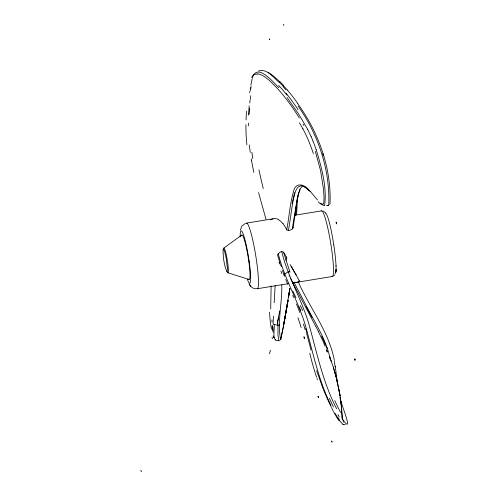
<?xml version="1.0" encoding="UTF-8"?>
<svg xmlns="http://www.w3.org/2000/svg" width="496" height="496" viewBox="0 0 496 496"><rect width="100%" height="100%" fill="white"/><g stroke="black" fill="none" stroke-linecap="round" stroke-linejoin="round"><path stroke-width="0.74" d="M248.335 125.879L248.366 123.082M273.011 327.168L273.042 330.584M273.426 316.157L273.104 323.076A1.333 1.128 2 0 0 274.096 324.434C275.137 329.146 270.952 342.073 279.099 340.572M297.513 197.873L296.571 214.898M281.784 284.933C282.267 302.758 277.078 322.592 280.68 339.791L283.365 326.641M279.583 324.446A1.333 1.128 2.2 0 1 277.977 325.277L277.971 335.352L279.043 340.919M280.68 339.791L280.445 338.03M271.12 285.845L270.711 309.02M248.626 115.078L249.153 105.853M275.144 285.646L274.189 302.727M295.808 213.373L296.23 206.683M295.38 212.697L295.511 210.831M295.145 215.785L295.337 213.323M250.213 91.146L250.554 87.699M286.545 256.903L286.049 260.406M250.846 85.293L252.222 78.653M295.325 212.827L295.697 210.267M289.813 288.753L284.121 322.239M294.86 216.027L295.232 213.472M295.883 208.99L296.571 204.42M288.573 297.247L289.8 288.846M288.653 296.583L289.782 288.945M294.382 219.22L294.767 216.665M288.722 295.92L289.825 288.567M294.289 219.858L293.13 227.986C291.902 230.237 286.545 232.14 285.963 228.346A32.99 15.035 86.9 0 0 282.993 223.653M283.501 326.021L287.891 301.19M292.231 229.053L297.65 195.97L300.061 188.914L302.746 185.808M283.743 324.768L287.748 301.835M288.405 230.442C290.365 220.019 291.394 209.448 293.434 199.045C294.767 194.351 295.684 185.225 302.331 185.851M283.954 323.51L288.027 300.533M297.005 201.798L297.749 197.811M284.041 322.871L288.157 299.882M286.688 229.853C289.205 217.26 289.776 204.278 293.415 191.921C294.971 182.212 303.943 183.638 308.741 189.869M277.258 324.068L279.707 310.887M277.487 322.828L278.566 317.198M292.07 203.837L294.612 192.69M296.744 202.473L298.059 195.883M280.693 339.555L283.625 325.395M240.38 230.008L241.868 226.114L245.309 223.429M297.885 197.117L298.189 195.771M298.338 195.102L298.673 193.8M298.84 193.155L299.218 191.915M252.414 77.86C257.312 62.18 273.42 82.646 278.919 87.705M299.404 191.295L300.08 189.429M275.292 340.082L275.33 339.512M320.528 203.05L323.032 204.457L323.814 203.038L324.043 197.402L323.516 189.317L320.559 170.581L315.344 151.367M326.405 205.673L328.228 205.654L328.718 205.17C330.268 170.066 318.296 134.627 298.059 106.02M334.874 274.815L333.56 276.049M329.524 204.296L330.007 203.831C331.564 168.181 318.587 132.475 297.774 103.72M286.843 258.199C284.313 253.543 283.321 248.322 277.797 254.169A1.339 1.321 -65.1 0 0 277.617 255.198L280.054 263.178M223.851 248.074L241.85 234.986M258.447 71.058C266.78 67.964 273.643 77.804 279.36 82.572M343.635 424.371L343.511 424.446A101.19 5.642 59.6 0 1 342.804 424.285M251.23 158.875L251.596 160.512M292.714 282.652C294.469 282.385 299.857 282.881 299.2 280.662M246.667 223.088L272.986 218.792M295.17 215.171L321.662 210.856M257.213 288.746L288.275 283.681M292.82 282.937L332.208 276.514M343.35 424.464L345.34 424.415M257.077 73.743C265.1 74.927 270.692 81.964 276.266 87.253C285.026 96.639 292.547 107.13 299.355 118.005M327.825 205.611L328.228 205.654M255.8 288.784C252.743 288.715 250.244 286.39 249.011 283.743M274.096 324.434L277.977 325.277M227.831 272.775L248.992 279.44M323.107 210.936L325.643 212.809M303.707 186.322L304.966 186.98M278.262 219.641L279.161 220.15A35.16 16.015 86.8 0 1 280.798 221.377L282.987 223.671M303.236 186.31L305.747 187.779L309.51 190.948M268.212 72.391L273.029 75.69L279.657 81.673M323.076 205.201L324.626 205.648C327.087 186.812 321.489 167.375 316.101 149.321M342.773 424.235L339.227 420.366L334.986 413.249M307.929 189.112L308.865 189.937M310.496 191.636L317.465 199.944M283.483 85.684L287.345 90.098M283.21 86.744L285.801 89.751M339.084 420.651L338.179 419.449M287.085 97.551L298.431 113.72L307.625 129.282M249.476 284.63L249.91 285.237M250.232 285.671L250.685 286.297M337.943 419.108L337.212 418.016M342.122 418.742C355.948 438.173 338.96 399.695 340.076 397.178M336.958 417.626L335.767 415.673M303.093 124.186L303.856 125.494M335.439 415.115L333.74 412.052M291.307 266.234L295.982 274.666M297.47 277.382L297.885 278.157M311.99 317.44L306.075 306.367M333.386 411.389L331.774 408.258M298.239 281.809C309.814 308.097 329.009 331.793 334.385 360.542M294.14 282.577L303.93 301.246C313.212 320.286 326.077 338.204 330.286 359.302M292.733 282.689L315.772 326.38M292.869 227.224L293.043 227.559M318.24 331.216L322.995 341.236M331.452 407.619L330.801 406.298M336.66 408.791C322.791 382.199 316.913 352.613 308.853 323.987C301.599 299.231 287.81 276.898 281.753 251.72M330.466 405.623L329.815 404.259M331.037 405.399C318.32 380.085 312.988 352.11 305.263 325.097C298.096 300.601 284.282 278.609 278.268 253.71M329.48 403.564L323.392 389.633M321.675 336.238L325.636 345.154M292.702 295.442L293.638 297.507M323.268 341.856L325.246 346.481M311.166 136.667L313.013 141.019M287.723 284.239L285.746 279.453M296.465 303.967L299.9 312.554M336.511 378.25L340.082 395.69L336.511 378.231L333.306 367.133L329.412 356.221M323.063 388.814L316.615 370.543M329.48 356.395L331.458 361.683M282.404 270.376L284.524 276.297M326.194 348.886L326.442 349.575M326.69 350.269L326.92 350.963M342.004 416.863L343.207 420.825M333.306 367.133L336.499 378.212L334.974 372.589M265.992 219.263L258.559 192.56M327.23 351.887L326.833 350.536L327.248 352.017M306.503 332.897L311.029 350.064M283.551 252.228L289.949 272.199A1.333 1.159 -20.2 0 0 288.151 271.889L284.729 273.904A1.333 1.159 -20.4 0 0 284.233 275.534M273.761 337.385L273.625 336.834M343.406 421.538L343.561 422.158M339.45 394.58L339.741 395.827M253.822 172.434L251.503 160.493M273.166 332.332L272.062 326.077M339.059 389.769L340.919 401.661L342.333 419.201L341.577 407.687M333.783 244.888L333.814 245.074A30.454 3.081 81 0 1 336.009 265.695M249.116 261.082L248.291 255.738A26.66 3.044 80.7 0 0 241.726 231.037L241.05 230.752A26.66 3.044 80.7 0 0 240.2 236.883M335.277 366.079L337.305 382.856M250.251 152.458L249.333 144.944M278.101 325.76L277.524 320.757M336.04 265.813L336.052 266.135M339.214 416.783A156.569 15.779 75.7 0 1 338.452 415.512M338.266 415.195A156.569 15.779 75.7 0 1 337.894 414.544M339.475 419.399A97.303 5.475 60.1 0 1 339.252 419.132M338.793 418.568A97.303 5.475 60.1 0 1 338.098 417.694M317.421 379.558A51.026 6.634 77.8 0 1 317.025 378.448M316.622 377.301A51.026 6.634 77.8 0 1 309.752 353.233M326.573 346.704A164.715 73.873 19.5 0 1 327.193 348.421M305.821 328.637A70.444 14.663 76.5 0 1 306.888 332.332M305.183 329.784A75.559 18.036 76.9 0 0 304.147 326.331A78.994 20.603 77.3 0 0 303.403 324.055M297.916 317.7A88.579 25.091 77.7 0 1 301.134 327.558M292.795 290.96A76.713 12.933 73.2 0 1 295.945 297.612M300.805 310.682A77.791 1.624 64.5 0 1 298.995 306.788M302.696 310.57A88.561 3.745 63.4 0 1 300.303 305.505M281.833 273.798A135.464 14.837 58.4 0 1 280.91 271.002M278.926 262.254A202.709 8.153 66.1 0 1 281.561 266.73M315.933 326.585A19.121 0.756 62.1 0 1 318.537 331.688M289.255 276.191A37.175 0.322 60.4 0 1 289.063 275.863M290.656 278.69A34.323 0.484 60 0 1 291.071 279.459M291.617 280.445A33.009 0.446 60.1 0 1 292.838 282.869M321.296 211.017A33.257 3.794 80.7 0 1 330.665 242.959A33.257 3.794 80.7 0 1 332.004 276.458M325.574 213.323A30.461 3.323 81.1 0 1 325.86 213.472M326.046 213.652A30.461 3.323 81.1 0 1 333.746 244.875M336.015 265.986A30.461 3.193 80.8 0 1 336.028 270.047M335.966 270.574A30.454 3.255 80.6 0 1 335.067 273.47M223.541 248.725A12.518 1.426 80.7 0 1 227.484 261.33A12.518 1.426 80.7 0 1 227.001 271.411M241.62 235.216A22.549 2.573 80.7 0 1 248.174 257.288A22.549 2.573 80.7 0 1 248.682 279.198M333.492 407.036A202.765 18.16 73.9 0 1 329.418 398.313M334.298 361.392A80.451 10.807 89 0 1 335.172 366.941M340.597 412.517A196.546 17.763 74 0 1 334.794 400.607M308.568 190.024A164.455 87.494 -39.1 0 1 310.391 191.729M322.425 204.947A75.621 8.971 64.9 0 1 321.582 204.296M312.97 141.087A91.741 42.464 82 0 1 316.051 149.383M307.607 129.32A101.196 50.133 83.4 0 1 311.147 136.698M321.036 204.209A76.148 9.387 65.2 0 1 318.258 201.878M302.696 128.483A97.297 44.404 81.6 0 1 313.367 153.58M278.721 85.479A202.783 63.606 73.8 0 1 286.973 95.12M299.367 122.766A156.891 42.185 71.1 0 1 302.932 128.873M251.695 77.457A51.026 13.975 70.7 0 1 257.226 74.239M250.474 99.405A76.434 6.832 89.9 0 1 250.722 95.79M250.802 88.759A64.089 10.652 85.2 0 1 251.075 86.335M249.085 114.402A91.152 1.953 -87 0 1 249.482 108.165M246.084 119.927A76.731 19.133 86 0 1 246.518 111.129M246.896 144.844A86.316 41.906 81.3 0 1 245.954 124.682M252.842 158.577A135.365 69.124 81 0 1 251.887 152.315M249.823 103.025A84.295 4.247 -88.2 0 1 250.009 100.173M249.6 92.721A80.712 6.454 -89.7 0 1 249.68 91.748M263.289 188.604A202.659 70.68 79.9 0 1 258.937 169.899M286.074 93.174A196.565 58.813 72.7 0 1 298.077 109.666M279.316 82.218A191.344 58.559 73.1 0 1 283.173 86.372M287.333 89.931A196.416 60.791 73.4 0 1 297.767 103.521M279.62 81.344A186.8 57.164 73 0 1 283.445 85.337M270.76 219.802A37.628 17.106 86.6 0 1 278.275 219.319M271.535 329.195A51.026 8.885 -86 0 1 269.601 312.22M272.564 327.366A64.096 1.401 81.2 0 1 272.223 325.537M274.164 337.757A67.258 1.128 80.4 0 1 274.152 337.807M271.907 319.883A76.725 2.499 85 0 1 272.013 322.071M272.664 338.576A88.548 8.079 -80.2 0 1 272.031 337.336M273.544 337.491A77.791 5.481 -83.7 0 1 273.191 335.91M272.409 329.294A136.691 15.649 -77.3 0 1 272.409 327.013M272.292 327.738A130.919 13.342 -78.6 0 1 272.31 326.126M270.413 350.164A202.697 6.727 -84.4 0 1 269.508 353.822M246.134 223.473A33.257 3.801 80.7 0 1 255.8 256.004A33.257 3.801 80.7 0 1 256.55 288.343M295.994 274.951A37.994 0.434 61.2 0 1 290.135 264.523M295.709 274.195A35.235 0.508 60.2 0 1 297.216 276.954M298.096 278.51A33.437 0.521 60.1 0 1 299.33 280.879M247.374 279.26A26.716 3.05 80.7 0 0 249.11 282.925L249.469 283.21A26.716 3.05 80.7 0 0 249.122 261.001M336.071 269.526L335.86 272.037L336.071 269.526M355.074 359.668L354.9 360.406L354.745 358.782L355.074 359.668M223.082 249.891C223.132 257.244 223.938 265.081 226.976 271.802L227.466 268.937L226.288 258.937A11.42 1.302 80.7 0 0 223.801 249.606L223.491 249.265L223.082 249.891M269.681 38.992L269.601 39.748L269.681 38.992M323.398 155.062L323.324 155.49L322.958 153.772L323.398 155.062M304.383 338.136L304.321 338.446L303.955 336.728L304.383 338.136M336.524 223.516L336.437 223.925L336.114 222.059L336.524 223.516M283.836 25.036L283.489 24.887L283.836 25.036M318.457 397.488L318.017 396.298L318.457 397.488M332.072 442.017L331.644 441.161L332.072 442.017M141.31 471.2L140.926 470.766L141.31 471.2M341.583 407.755L340.919 401.661L341.583 407.755"/></g></svg>
